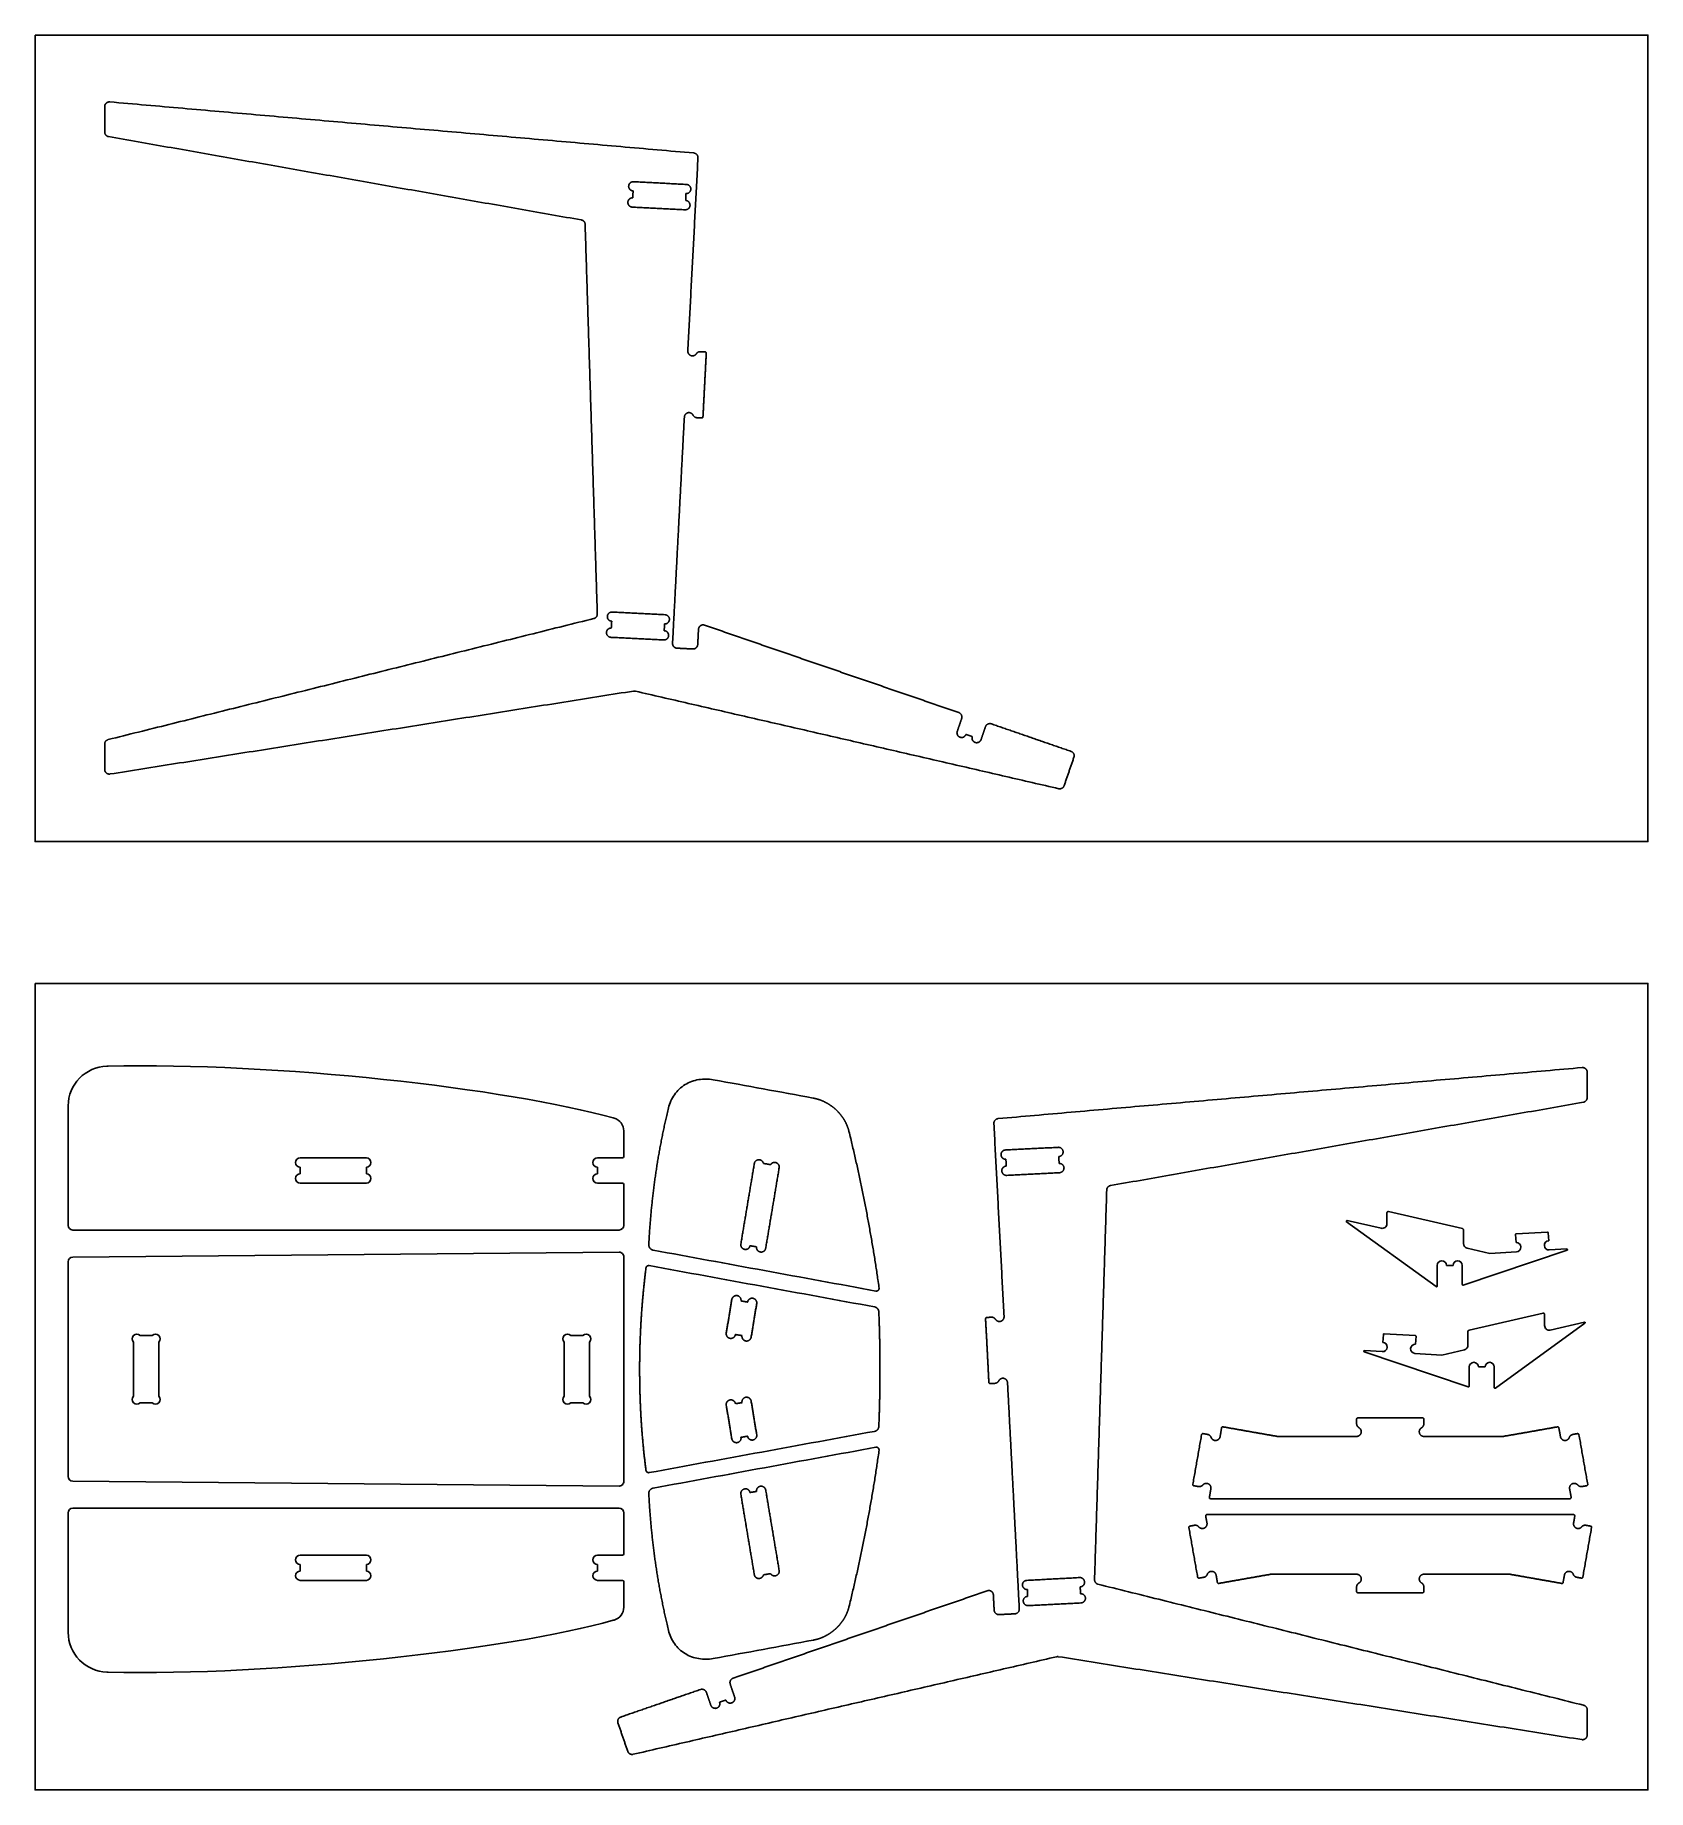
# Model space of a CAD drawing. Header units: millimetres. Extents: x 0 to 1219, y 103 to 1430.
import ezdxf

# ---------------------------------------------------------------- set-up
doc = ezdxf.new("R2010")
doc.units = ezdxf.units.MM
doc.header["$MEASUREMENT"] = 0
for name, color, linetype, true_color in [('pockets', 5, 'Continuous', 0x0000ff), ('profile', 7, 'Continuous', 0x007f00), ('sheet', 7, 'Continuous', 0x000000)]:
    doc.layers.add(name, color=color, linetype=linetype, true_color=true_color)

msp = doc.modelspace()

# ---------------------------------------------------------------- linework, layer by layer
at = {"layer": 'pockets'}
for p, q in [((250.4, 581.1, -19.1), (200.4, 581.1, -19)), ((200.4, 574.1, -19), (200.4, 569.1, -19)), ((250.4, 569.1, -19.1), (250.4, 574.1, -19.1)), ((200.4, 562.1, -19), (250.4, 562.1, -19)), ((74.4, 441.9), (74.4, 401)), ((88.5, 446.9), (79.4, 446.9)), ((93.5, 401), (93.5, 441.9)), ((400, 441.9), (400, 401)), ((414.1, 446.9), (405, 446.9)), ((419.1, 401), (419.1, 441.9)), ((79.4, 396), (88.5, 396)), ((405, 396), (414.1, 396)), ((200.4, 280.8, -19), (250.4, 280.8, -19)), ((200.4, 268.8, -19), (200.4, 273.8, -19)), ((250.4, 273.8, -19.1), (250.4, 268.8, -19.1)), ((250.4, 261.8, -19.1), (200.4, 261.8, -19))]:
    msp.add_line(p, q, dxfattribs=at)
for centre, start, end in [((200.4, 577.6, -19), 90, 270), ((250.4, 577.6, -19.1), 270, 90), ((200.4, 565.6, -19), 90, 270), ((250.4, 565.6, -19.1), 270, 90), ((76.9, 444.4), 45, 225), ((91, 444.4), 315, 135), ((402.5, 444.4), 45, 225), ((416.6, 444.4), 315, 135), ((76.9, 398.5), 135, 315), ((91, 398.5), 225, 45), ((402.5, 398.5), 135, 315), ((416.6, 398.5), 225, 45), ((200.4, 277.3, -19), 90, 270), ((250.4, 277.3, -19.1), 270, 90), ((200.4, 265.3, -19), 90, 270), ((250.4, 265.3, -19.1), 270, 90)]:
    msp.add_arc(centre, 3.5, start, end, dxfattribs=at)
for points, weights, knots in [([(452.4, 1319), (448.9, 1319.2), (448.7, 1315.7), (448.6, 1312.2), (452.1, 1312)], [1, 0.707106781187, 1, 0.707106781187, 1], [119.431003, 119.431003, 119.431003, 124.92879, 124.92879, 130.426578, 130.426578, 130.426578]), ([(492, 1310), (495.5, 1309.8), (495.7, 1313.3), (495.9, 1316.8), (492.4, 1316.9)], [1, 0.707106781187, 1, 0.707106781187, 1], [68.435429, 68.435429, 68.435429, 73.933216, 73.933216, 79.431003, 79.431003, 79.431003]), ([(451.8, 1306.8), (448.3, 1307), (448.1, 1303.5), (448, 1300), (451.4, 1299.8)], [1, 0.707106781187, 1, 0.707106781187, 1], [0.177743, 0.177743, 0.177743, 5.67553, 5.67553, 11.173318, 11.173318, 11.173318]), ([(491.4, 1297.8), (494.9, 1297.6), (495.1, 1301.1), (495.2, 1304.6), (491.8, 1304.8)], [1, 0.707106781187, 1, 0.707106781187, 1], [51.173318, 51.173318, 51.173318, 56.671105, 56.671105, 62.168892, 62.168892, 62.168892]), ([(435.6, 981.6), (432.1, 981.8), (431.9, 978.3), (431.8, 974.8), (435.3, 974.6)], [1, 0.707106781187, 1, 0.707106781187, 1], [150.683818, 150.683818, 150.683818, 156.181606, 156.181606, 161.679393, 161.679393, 161.679393]), ([(436.2, 993.7), (432.7, 993.9), (432.6, 990.4), (432.4, 986.9), (435.9, 986.8)], [1, 0.707106781187, 1, 0.707106781187, 1], [134.512176, 134.512176, 134.512176, 140.009963, 140.009963, 145.507751, 145.507751, 145.507751]), ([(475.8, 984.7), (479.3, 984.5), (479.5, 988), (479.7, 991.5), (476.2, 991.7)], [1, 0.707106781187, 1, 0.707106781187, 1], [217.851035, 217.851035, 217.851035, 223.348822, 223.348822, 228.846609, 228.846609, 228.846609]), ([(475.2, 972.6), (478.7, 972.4), (478.9, 975.9), (479.1, 979.4), (475.6, 979.6)], [1, 0.707106781187, 1, 0.707106781187, 1], [201.679393, 201.679393, 201.679393, 207.17718, 207.17718, 212.674967, 212.674967, 212.674967]), ([(733.9, 580.1), (730.4, 579.9), (730.2, 583.4), (730, 586.9), (733.5, 587.1)], [1, 0.707106781187, 1, 0.707106781187, 1], [68.435429, 68.435429, 68.435429, 73.933216, 73.933216, 79.431003, 79.431003, 79.431003]), ([(773.5, 589.1), (777, 589.3), (777.1, 585.8), (777.3, 582.3), (773.8, 582.1)], [1, 0.707106781187, 1, 0.707106781187, 1], [119.431003, 119.431003, 119.431003, 124.92879, 124.92879, 130.426578, 130.426578, 130.426578]), ([(550.6, 576.9, 0), (550, 579.8, 0), (547.1, 579.7, 0), (544.1, 579.7, 0), (543.7, 576.8, 0)], [1, 0.769074570577, 1, 0.769074570577, 1], [434.387179, 434.387179, 434.387179, 439.241009, 439.241009, 444.094839, 444.094839, 444.094839]), ([(562.5, 573.7, 0), (562.9, 576.5, 0), (560.2, 577.5, 0), (557.5, 578.5, 0), (556, 576, 0)], [1, 0.769074570577, 1, 0.769074570577, 1], [419.160921, 419.160921, 419.160921, 424.014751, 424.014751, 428.868582, 428.868582, 428.868582]), ([(734.5, 567.9), (731, 567.7), (730.8, 571.2), (730.6, 574.7), (734.1, 574.9)], [1, 0.707106781187, 1, 0.707106781187, 1], [51.173318, 51.173318, 51.173318, 56.671105, 56.671105, 62.168892, 62.168892, 62.168892]), ([(774.1, 576.9), (777.6, 577.1), (777.8, 573.6), (777.9, 570.1), (774.4, 569.9)], [1, 0.707106781187, 1, 0.707106781187, 1], [0.177743, 0.177743, 0.177743, 5.67553, 5.67553, 11.173318, 11.173318, 11.173318]), ([(533.5, 516, 0), (533, 512.6, 0), (536.4, 512, 0), (539.8, 511.3, 0), (540.4, 514.7, 0)], [1, 0.711619790379, 1, 0.711619790379, 1], [503.757991, 503.757991, 503.757991, 509.210958, 509.210958, 514.663924, 514.663924, 514.663924]), ([(545.4, 513.9, 0), (544.9, 510.5, 0), (548.3, 510, 0), (551.7, 509.4, 0), (552.3, 512.8, 0)], [1, 0.711619790379, 1, 0.711619790379, 1], [519.71622, 519.71622, 519.71622, 525.169187, 525.169187, 530.622154, 530.622154, 530.622154]), ([(526.7, 474.1), (527.3, 477.6), (530.8, 477), (534.2, 476.4), (533.6, 473)], [1, 0.707106781187, 1, 0.707106781187, 1], [4874.072435, 4874.072435, 4874.072435, 4879.570222, 4879.570222, 4885.06801, 4885.06801, 4885.06801]), ([(538.6, 472.1), (539.2, 475.6), (542.6, 475), (546.1, 474.4), (545.5, 471)], [1, 0.707106781187, 1, 0.707106781187, 1], [4890.118211, 4890.118211, 4890.118211, 4895.615999, 4895.615999, 4901.113786, 4901.113786, 4901.113786]), ([(529.4, 447.6), (528.8, 444.2), (525.4, 444.7), (521.9, 445.3), (522.5, 448.8)], [1, 0.707106781187, 1, 0.707106781187, 1], [4837.917783, 4837.917783, 4837.917783, 4843.41557, 4843.41557, 4848.913357, 4848.913357, 4848.913357]), ([(541.3, 445.6), (540.7, 442.2), (537.3, 442.7), (533.8, 443.3), (534.4, 446.8)], [1, 0.707106781187, 1, 0.707106781187, 1], [4821.872007, 4821.872007, 4821.872007, 4827.369794, 4827.369794, 4832.867581, 4832.867581, 4832.867581]), ([(522.5, 394.1), (521.9, 397.6), (525.4, 398.2), (528.8, 398.7), (529.4, 395.3)], [1, 0.707106781187, 1, 0.707106781187, 1], [-4640.111642, -4640.111642, -4640.111642, -4634.613855, -4634.613855, -4629.116068, -4629.116068, -4629.116068]), ([(534.4, 396.1), (533.8, 399.6), (537.3, 400.2), (540.7, 400.7), (541.3, 397.3)], [1, 0.707106781187, 1, 0.707106781187, 1], [-4624.065866, -4624.065866, -4624.065866, -4618.568079, -4618.568079, -4613.070291, -4613.070291, -4613.070291]), ([(545.5, 371.9), (546.1, 368.5), (542.6, 367.9), (539.2, 367.3), (538.6, 370.8)], [1, 0.707106781187, 1, 0.707106781187, 1], [-4692.312071, -4692.312071, -4692.312071, -4686.814283, -4686.814283, -4681.316496, -4681.316496, -4681.316496]), ([(533.6, 369.9), (534.2, 366.5), (530.8, 365.9), (527.3, 365.3), (526.7, 368.8)], [1, 0.707106781187, 1, 0.707106781187, 1], [-4676.266295, -4676.266295, -4676.266295, -4670.768507, -4670.768507, -4665.27072, -4665.27072, -4665.27072]), ([(545.4, 329, 0), (544.9, 332.4, 0), (548.3, 332.9, 0), (551.7, 333.5, 0), (552.3, 330.1, 0)], [1, 0.711619790379, 1, 0.711619790379, 1], [519.71622, 519.71622, 519.71622, 525.169187, 525.169187, 530.622154, 530.622154, 530.622154]), ([(533.5, 326.9, 0), (533, 330.3, 0), (536.4, 330.9, 0), (539.8, 331.6, 0), (540.4, 328.2, 0)], [1, 0.711619790379, 1, 0.711619790379, 1], [503.757991, 503.757991, 503.757991, 509.210958, 509.210958, 514.663924, 514.663924, 514.663924]), ([(550.6, 266, 0), (550, 263.1, 0), (547.1, 263.2, 0), (544.1, 263.2, 0), (543.7, 266.1, 0)], [1, 0.769074570577, 1, 0.769074570577, 1], [434.387179, 434.387179, 434.387179, 439.241009, 439.241009, 444.094839, 444.094839, 444.094839]), ([(562.5, 269.2, 0), (562.9, 266.4, 0), (560.2, 265.4, 0), (557.5, 264.4, 0), (556, 266.9, 0)], [1, 0.769074570577, 1, 0.769074570577, 1], [419.160921, 419.160921, 419.160921, 424.014751, 424.014751, 428.868582, 428.868582, 428.868582]), ([(750.1, 254.8), (746.6, 254.7), (746.4, 258.2), (746.2, 261.6), (749.7, 261.8)], [1, 0.707106781187, 1, 0.707106781187, 1], [217.851035, 217.851035, 217.851035, 223.348822, 223.348822, 228.846609, 228.846609, 228.846609]), ([(789.7, 263.9), (793.2, 264), (793.3, 260.5), (793.5, 257), (790, 256.9)], [1, 0.707106781187, 1, 0.707106781187, 1], [134.512176, 134.512176, 134.512176, 140.009963, 140.009963, 145.507751, 145.507751, 145.507751]), ([(750.7, 242.7), (747.2, 242.5), (747, 246), (746.8, 249.5), (750.3, 249.7)], [1, 0.707106781187, 1, 0.707106781187, 1], [201.679393, 201.679393, 201.679393, 207.17718, 207.17718, 212.674967, 212.674967, 212.674967]), ([(790.3, 251.7), (793.8, 251.9), (794, 248.4), (794.1, 244.9), (790.6, 244.7)], [1, 0.707106781187, 1, 0.707106781187, 1], [150.683818, 150.683818, 150.683818, 156.181606, 156.181606, 161.679393, 161.679393, 161.679393])]:
    msp.add_rational_spline(points, weights, degree=2, knots=knots, dxfattribs=at)
for points in [[(492.4, 1316.9), (472.4, 1318), (452.4, 1319)], [(452.1, 1312), (451.9, 1309.4), (451.8, 1306.8)], [(491.8, 1304.8), (491.9, 1307.4), (492, 1310)], [(451.4, 1299.8), (471.4, 1298.8), (491.4, 1297.8)], [(435.9, 986.8), (435.7, 984.2), (435.6, 981.6)], [(476.2, 991.7), (456.2, 992.7), (436.2, 993.7)], [(475.6, 979.6), (475.7, 982.1), (475.8, 984.7)], [(435.3, 974.6), (455.2, 973.6), (475.2, 972.6)], [(733.5, 587.1), (753.5, 588.1), (773.5, 589.1)], [(543.7, 576.8, 0), (538.6, 546.4, 0), (533.5, 516, 0)], [(556, 576, 0), (553.3, 576.5, 0), (550.6, 576.9, 0)], [(552.3, 512.8, 0), (557.4, 543.2, 0), (562.5, 573.7, 0)], [(734.1, 574.9), (734, 577.5), (733.9, 580.1)], [(773.8, 582.1), (774, 579.5), (774.1, 576.9)], [(774.4, 569.9), (754.5, 568.9), (734.5, 567.9)], [(540.4, 514.7, 0), (542.9, 514.3, 0), (545.4, 513.9, 0)], [(522.5, 448.8), (524.6, 461.4), (526.7, 474.1)], [(533.6, 473), (536.1, 472.6), (538.6, 472.1)], [(545.5, 471), (543.4, 458.3), (541.3, 445.6)], [(534.4, 446.8), (531.9, 447.2), (529.4, 447.6)], [(526.7, 368.8), (524.6, 381.5), (522.5, 394.1)], [(529.4, 395.3), (531.9, 395.7), (534.4, 396.1)], [(541.3, 397.3), (543.4, 384.6), (545.5, 371.9)], [(538.6, 370.8), (536.1, 370.3), (533.6, 369.9)], [(543.7, 266.1, 0), (538.6, 296.5, 0), (533.5, 326.9, 0)], [(540.4, 328.2, 0), (542.9, 328.6, 0), (545.4, 329, 0)], [(552.3, 330.1, 0), (557.4, 299.6, 0), (562.5, 269.2, 0)], [(556, 266.9, 0), (553.3, 266.4, 0), (550.6, 266, 0)], [(749.7, 261.8), (769.7, 262.8), (789.7, 263.9)], [(750.3, 249.7), (750.2, 252.2), (750.1, 254.8)], [(790, 256.9), (790.2, 254.3), (790.3, 251.7)], [(790.6, 244.7), (770.7, 243.7), (750.7, 242.7)]]:
    msp.add_open_spline(points, degree=2, dxfattribs=at)
at = {"layer": 'profile'}
for p, q in [((54.3, 650.4), (55.2, 650.5)), ((25, 530.1), (25, 620.4)), ((436.9, 611.3), (437.7, 611.1)), ((445, 601.5), (445, 582.1)), ((444, 581.1), (425.2, 581.1)), ((425.2, 574.1), (425.2, 569.1)), ((425.2, 562.1), (444, 562.1)), ((445, 561.1), (445, 530.1)), ((1059.1, 483.8, 0), (991.4, 532.9, 0)), ((991.8, 533.8, 0), (1017.6, 527.9, 0)), ((1021.9, 531.3, 0), (1021.9, 539.6, 0)), ((1023.1, 540.6, 0), (1079.1, 527.7, 0)), ((441.5, 526.6), (28.5, 526.6)), ((1079.8, 526.7, 0), (1079.8, 516.3, 0)), ((1119.5, 517.1, 0), (1119.2, 523.1, 0)), ((1119.6, 523.7, 0), (1143.3, 525, 0)), ((1143.8, 524.6, 0), (1144.2, 518.5, 0)), ((1158.2, 511.4, 0), (1079.6, 484.9, 0)), ((1082.5, 512.9, 0), (1099.6, 508.9, 0)), ((1099.6, 508.9, 0), (1119.9, 510.1, 0)), ((1144.6, 511.6, 0), (1158, 512.3, 0)), ((1059.9, 499.9, 0), (1059.9, 484.2, 0)), ((1071.9, 499.9, 0), (1066.9, 499.9, 0)), ((1078.9, 485.4, 0), (1078.9, 499.9, 0)), ((1139.9, 463.8), (1084, 450.9)), ((1103.9, 407), (1171.6, 456.1)), ((1141.1, 454.4), (1141.1, 462.8)), ((1171.2, 457), (1145.4, 451)), ((1019.2, 447.7, 0), (1018.8, 441.7, 0)), ((1043.4, 446.8), (1019.7, 448.2)), ((1043.5, 440.3), (1043.9, 446.3)), ((1083.2, 449.9), (1083.2, 439.5)), ((1004.8, 434.5), (1083.4, 408.1)), ((1018.4, 434.7, 0), (1005, 435.5, 0)), ((1063.4, 432.1), (1043.1, 433.3)), ((1080.5, 436), (1063.4, 432.1)), ((1084.1, 408.5), (1084.1, 423.1)), ((1091.1, 423.1), (1096.1, 423.1)), ((1103.1, 423.1), (1103.1, 407.4)), ((25, 312.8), (25, 222.5)), ((441.5, 316.3), (28.5, 316.3)), ((445, 281.8), (445, 312.8)), ((425.2, 280.8), (444, 280.8)), ((425.2, 268.8), (425.2, 273.8)), ((444, 261.8), (425.2, 261.8)), ((445, 241.4), (445, 260.8)), ((436.9, 231.6), (437.7, 231.8)), ((54.3, 192.5), (55.2, 192.4))]:
    msp.add_line(p, q, dxfattribs=at)
for points in [[(28.5, 506.1), (441.5, 509.8)], [(445, 506.3), (445, 336.6)], [(25, 340.3), (25, 502.6)], [(441.5, 333.1), (28.5, 336.8)]]:
    msp.add_lwpolyline(points, dxfattribs=at)
for centre, radius, start, end in [((55, 620.4), 30, 91.3446, 180), ((435, 601.5), 10, 0, 74.2597), ((425.2, 577.6), 3.5, 90, 180), ((425.2, 577.6), 3.5, 180, 270), ((444, 582.1), 1, 270, 360), ((425.2, 565.6), 3.5, 90, 180), ((425.2, 565.6), 3.5, 180, 270), ((444, 561.1), 1, 360, 90), ((991.7, 533.3, 0), 0.5, 77.0054, 234.067), ((1018.4, 531.3, 0), 3.5, 257.0054, 360), ((1022.9, 539.6, 0), 1, 77.0054, 180), ((28.5, 530.1), 3.5, 180, 270), ((441.5, 530.1), 3.5, 270, 0), ((1078.8, 526.7, 0), 1, 0, 77.0054), ((1119.7, 523.2, 0), 0.5, 93.3293, 183.3294), ((28.5, 502.6), 3.5, 90.5207, 180), ((441.5, 506.3), 3.5, 0, 90.5207), ((1083.3, 516.3, 0), 3.5, 180, 257.0054), ((1119.7, 513.6, 0), 3.5, 273.3294, 93.3294), ((1063.4, 499.9, 0), 3.5, 0, 180), ((1075.4, 499.9, 0), 3.5, 0, 180), ((1059.4, 484.2, 0), 0.5, 234.067, 360), ((1079.4, 485.4, 0), 0.5, 180, 288.6118), ((1140.1, 462.8), 1, 0, 102.9946), ((1144.6, 454.4), 3.5, 180, 282.9946), ((1171.4, 456.5), 0.5, 305.933, 102.9946), ((1043.3, 436.8), 3.5, 86.6706, 266.6706), ((1043.4, 446.3), 0.5, 356.6706, 86.6707), ((1079.7, 439.5), 3.5, 282.9946, 0), ((1084.2, 449.9), 1, 102.9946, 180), ((1087.6, 423.1), 3.5, 0, 180), ((1099.6, 423.1), 3.5, 360, 180), ((1083.6, 408.5), 0.5, 251.3882, 360), ((1103.6, 407.4), 0.5, 180, 305.933), ((28.5, 340.3), 3.5, 180, 269.4793), ((441.5, 336.6), 3.5, 269.4793, 0), ((28.5, 312.8), 3.5, 90, 180), ((441.5, 312.8), 3.5, 0, 90), ((425.2, 277.3), 3.5, 90, 180), ((444, 281.8), 1, 270, 0), ((425.2, 277.3), 3.5, 180, 270), ((425.2, 265.3), 3.5, 90, 180), ((425.2, 265.3), 3.5, 180, 270), ((444, 260.8), 1, 0, 90), ((435, 241.4), 10, 285.7403, 360), ((55, 222.5), 30, 180, 268.6554)]:
    msp.add_arc(centre, radius, start, end, dxfattribs=at)
at = {"layer": 'profile', "extrusion": (-7.08849e-06, 0.00012185, 1)}
msp.add_arc((1144.4, 515, 0.1), 3.5, 93.3294, 273.3294, dxfattribs=at)
at = {"layer": 'profile', "extrusion": (-7.08834e-06, 0.00012185, 1)}
msp.add_arc((1143.3, 524.5, 0.1), 0.5, 3.3294, 93.3293, dxfattribs=at)
at = {"layer": 'profile', "extrusion": (-0.003284, -0.000639828, 0.999994)}
msp.add_arc((1158.1, 511.8, -4.1), 0.5, 288.6118, 93.3293, dxfattribs=at)
at = {"layer": 'profile', "extrusion": (7.08849e-06, 0.00012185, 1)}
msp.add_arc((1018.6, 438.2, 0.1), 3.5, 266.6706, 86.6706, dxfattribs=at)
at = {"layer": 'profile', "extrusion": (7.08834e-06, 0.00012185, 1)}
msp.add_arc((1019.7, 447.7, 0.1), 0.5, 86.6707, 176.6706, dxfattribs=at)
at = {"layer": 'profile', "extrusion": (0.003284, -0.000639828, 0.999994)}
msp.add_arc((1004.9, 435, 3), 0.5, 86.6707, 251.3882, dxfattribs=at)
at = {"layer": 'profile'}
for points, weights, degree, knots in [([(52.6, 1375.8), (52.6, 1377.4), (53.8, 1378.4), (54.9, 1379.4), (56.4, 1379.3)], [1, 0.915311479119, 1, 0.915311479119, 1], 2, [13937.19609, 13937.19609, 13937.19609, 13940.0977, 13940.0977, 13942.999309, 13942.999309, 13942.999309]), ([(493.4, 1191), (493.3, 1188.4), (495.9, 1187.5), (498.4, 1186.7), (499.9, 1189)], [1, 0.793353340291, 1, 0.793353340291, 1], 2, [14447.083253, 14447.083253, 14447.083253, 14451.664742, 14451.664742, 14456.246232, 14456.246232, 14456.246232]), ([(497.4, 1142.5), (496.2, 1144.9), (493.6, 1144.4), (491, 1143.8), (490.8, 1141.1)], [1, 0.793353340291, 1, 0.793353340291, 1], 2, [14544.52835, 14544.52835, 14544.52835, 14549.10984, 14549.10984, 14553.691329, 14553.691329, 14553.691329]), ([(501.5, 980.7), (501.6, 982.4), (503, 983.4), (504.5, 984.4), (506.1, 983.8)], [1, 0.894934361602, 1, 0.894934361602, 1], 2, [14831.212117, 14831.212117, 14831.212117, 14834.449703, 14834.449703, 14837.687288, 14837.687288, 14837.687288]), ([(697.1, 903.5), (696.6, 902.1), (697.3, 900.8), (697.9, 899.5), (699.3, 899.1), (700.6, 898.6), (701.9, 899.2), (703.2, 899.9), (703.7, 901.2)], [1, 0.923879517716, 1, 0.923879517716, 1, 0.923879517716, 1, 0.923879517716, 1], 2, [15141.582763, 15141.582763, 15141.582763, 15144.331657, 15144.331657, 15147.080551, 15147.080551, 15149.829445, 15149.829445, 15152.578339, 15152.578339, 15152.578339]), ([(708.5, 899.6), (708, 898.2), (708.6, 896.9), (709.3, 895.6), (710.7, 895.1), (712, 894.7), (713.3, 895.3), (714.6, 895.9), (715.1, 897.3)], [1, 0.923879517716, 1, 0.923879517716, 1, 0.923879517716, 1, 0.923879517716, 1], 2, [15157.628339, 15157.628339, 15157.628339, 15160.377232, 15160.377232, 15163.126126, 15163.126126, 15165.87502, 15165.87502, 15168.623914, 15168.623914, 15168.623914]), ([(56.7, 871.3), (55.1, 871), (53.8, 872.1), (52.6, 873.1), (52.6, 874.7)], [1, 0.908143173825, 1, 0.908143173825, 1], 2, [12590.568342, 12590.568342, 12590.568342, 12593.592125, 12593.592125, 12596.615908, 12596.615908, 12596.615908]), ([(1173.3, 645.9), (1173.3, 647.5), (1172.1, 648.5), (1171, 649.5), (1169.5, 649.4)], [1, 0.915311479119, 1, 0.915311479119, 1], 2, [13937.19609, 13937.19609, 13937.19609, 13940.0977, 13940.0977, 13942.999309, 13942.999309, 13942.999309]), ([(588.2, 626.3), (591.4, 625.7), (594.5, 624.7), (597.5, 623.1), (600.4, 621.6), (603.1, 619.7), (605.5, 617.5), (607.9, 615.2), (610, 612.6), (611.7, 609.8), (613.4, 606.9), (614.6, 603.8), (615.4, 600.6), (624.9, 561.7), (632.5, 522.4), (638, 482.7), (638, 482.1), (637.8, 481.5), (637.4, 481), (636.9, 480.6), (636.3, 480.4), (635.6, 480.5)], [1, 1, 1, 1, 1, 1, 1, 1, 1, 1, 1, 1, 1, 1, 1, 1, 0.926935050722, 0.926935050722, 1, 0.926935050722, 0.926935050722, 1], 3, [1128.659798, 1128.659798, 1128.659798, 1128.659798, 1138.587323, 1138.587323, 1138.587323, 1148.51207, 1148.51207, 1148.51207, 1158.437648, 1158.437648, 1158.437648, 1168.366291, 1168.366291, 1168.366291, 1288.582968, 1288.582968, 1288.582968, 1290.473238, 1290.473238, 1290.473238, 1292.363508, 1292.363508, 1292.363508, 1292.363508]), ([(467.2, 511.4), (465.1, 511.8), (463.8, 513.5), (463.9, 515.6), (465.6, 548.7), (470.1, 581.7), (477.7, 614.3)], [1, 0.834307557345, 0.834307557345, 1, 1, 1, 1], 3, [896.614257, 896.614257, 896.614257, 896.614257, 902.378434, 902.378434, 902.378434, 1002.670869, 1002.670869, 1002.670869, 1002.670869]), ([(464.2, 499.7), (463.6, 499.8), (463.1, 499.6), (462.6, 499.3), (462.2, 499), (461.9, 498.5), (461.8, 497.9), (458.6, 472.7), (457, 447.2), (457, 421.4), (457, 395.9), (458.5, 370.3), (461.8, 345), (461.9, 344.4), (462.2, 343.9), (462.6, 343.6), (463.1, 343.3), (463.6, 343.1), (464.2, 343.2)], [1, 0.945896871432, 0.945896871432, 1, 0.945896871432, 0.945896871432, 1, 1, 1, 1, 1, 1, 1, 0.945896901595, 0.945896901595, 1, 0.945896901595, 0.945896901595, 1], 3, [600.618297, 600.618297, 600.618297, 600.618297, 602.240904, 602.240904, 602.240904, 603.863512, 603.863512, 603.863512, 680.827175, 680.827175, 680.827175, 758.354068, 758.354068, 758.354068, 759.976675, 759.976675, 759.976675, 761.599282, 761.599282, 761.599282, 761.599282]), ([(634.5, 374.4), (636.5, 374.7), (637.7, 376.2), (637.8, 378.1), (638.4, 392.5), (638.7, 407), (638.7, 421.4), (638.7, 435.9), (638.4, 450.3), (637.8, 464.8), (637.7, 466.7), (636.5, 468.2), (634.5, 468.5)], [1, 0.854254535651, 0.854254535651, 1, 1, 1, 1, 1, 1, 1, 0.854254535633, 0.854254535633, 1], 3, [459.744409, 459.744409, 459.744409, 459.744409, 465.135764, 465.135764, 465.135764, 508.431224, 508.431224, 508.431224, 551.927779, 551.927779, 551.927779, 557.319133, 557.319133, 557.319133, 557.319133]), ([(732.5, 461.2), (732.6, 458.5), (730, 457.6), (727.5, 456.8), (726, 459.1)], [1, 0.793353340291, 1, 0.793353340291, 1], 2, [14447.083253, 14447.083253, 14447.083253, 14451.664742, 14451.664742, 14456.246232, 14456.246232, 14456.246232]), ([(728.5, 412.6), (729.7, 415), (732.3, 414.5), (734.9, 413.9), (735.1, 411.2)], [1, 0.793353340291, 1, 0.793353340291, 1], 2, [14544.52835, 14544.52835, 14544.52835, 14549.10984, 14549.10984, 14553.691329, 14553.691329, 14553.691329]), ([(1000.8, 377.1), (1003.1, 375.8), (1002.4, 373.2), (1001.7, 370.6), (999, 370.6)], [1, 0.793353340291, 1, 0.793353340291, 1], 2, [940.689364, 940.689364, 940.689364, 945.270853, 945.270853, 949.852343, 949.852343, 949.852343]), ([(1049.8, 370.6), (1047.2, 370.6), (1046.5, 373.2), (1045.8, 375.8), (1048.1, 377.1)], [1, 0.793353340291, 1, 0.793353340291, 1], 2, [865.362586, 865.362586, 865.362586, 869.944075, 869.944075, 874.525564, 874.525564, 874.525564]), ([(588.2, 216.6), (591.4, 217.2), (594.5, 218.2), (597.5, 219.8), (600.4, 221.3), (603.1, 223.2), (605.5, 225.4), (607.9, 227.7), (610, 230.3), (611.7, 233.1), (613.4, 236), (614.6, 239.1), (615.4, 242.3), (624.9, 281.2), (632.5, 320.5), (638, 360.2), (638, 360.8), (637.8, 361.4), (637.4, 361.9), (636.9, 362.3), (636.3, 362.5), (635.6, 362.4)], [1, 1, 1, 1, 1, 1, 1, 1, 1, 1, 1, 1, 1, 1, 1, 1, 0.926935050722, 0.926935050722, 1, 0.926935050722, 0.926935050722, 1], 3, [1128.659798, 1128.659798, 1128.659798, 1128.659798, 1138.587323, 1138.587323, 1138.587323, 1148.51207, 1148.51207, 1148.51207, 1158.437648, 1158.437648, 1158.437648, 1168.366291, 1168.366291, 1168.366291, 1288.582968, 1288.582968, 1288.582968, 1290.473238, 1290.473238, 1290.473238, 1292.363508, 1292.363508, 1292.363508, 1292.363508]), ([(895.8, 370.4), (895.3, 367.8), (892.6, 367.5), (890, 367.3), (889, 369.8)], [1, 0.793353340291, 1, 0.79335338956, 0.999999901463], 2, [1059.643038, 1059.643038, 1059.643038, 1064.224528, 1064.224528, 1068.806017, 1068.806017, 1068.806017]), ([(1159.8, 369.8), (1158.9, 367.3), (1156.2, 367.5), (1153.6, 367.8), (1153.1, 370.4)], [1, 0.793353340291, 1, 0.793353340291, 1], 2, [746.408912, 746.408912, 746.408912, 750.990401, 750.990401, 755.57189, 755.57189, 755.57189]), ([(882.7, 333.9), (884.4, 335.9), (886.9, 334.8), (889.3, 333.7), (888.8, 331)], [1, 0.793353340291, 1, 0.793353340291, 1], 2, [1124.153637, 1124.153637, 1124.153637, 1128.735126, 1128.735126, 1133.316615, 1133.316615, 1133.316615]), ([(1160, 331), (1159.6, 333.7), (1162, 334.8), (1164.4, 335.9), (1166.2, 333.9)], [1, 0.793353340291, 1, 0.793353340291, 1], 2, [681.898313, 681.898313, 681.898313, 686.479803, 686.479803, 691.061292, 691.061292, 691.061292]), ([(467.2, 331.5), (465.1, 331.1), (463.8, 329.4), (463.9, 327.3), (465.6, 294.2), (470.1, 261.2), (477.7, 228.6)], [1, 0.834307557345, 0.834307557345, 1, 1, 1, 1], 3, [896.614257, 896.614257, 896.614257, 896.614257, 902.378434, 902.378434, 902.378434, 1002.670869, 1002.670869, 1002.670869, 1002.670869]), ([(887.7, 324.6), (887.6, 324.2), (887.9, 323.8), (888.2, 323.5), (888.7, 323.5)], [1, 0.90633180293, 1, 0.90633180293, 1], 2, [1139.78215, 1139.78215, 1139.78215, 1140.654701, 1140.654701, 1141.527252, 1141.527252, 1141.527252]), ([(1160.2, 323.5), (1160.6, 323.5), (1160.9, 323.8), (1161.2, 324.2), (1161.2, 324.6)], [1, 0.90633180293, 1, 0.90633180293, 1], 2, [1412.993575, 1412.993575, 1412.993575, 1413.866126, 1413.866126, 1414.738677, 1414.738677, 1414.738677]), ([(885.9, 305.1), (886.3, 302.5), (883.9, 301.3), (881.5, 300.2), (879.7, 302.2)], [1, 0.793353340291, 1, 0.793353340291, 1], 2, [1101.995089, 1101.995089, 1101.995089, 1106.576578, 1106.576578, 1111.158067, 1111.158067, 1111.158067]), ([(885.9, 311.5), (885.5, 311.5), (885.2, 311.1), (884.9, 310.8), (884.9, 310.3)], [1, 0.90633180293, 1, 0.906331825262, 0.999999955336], 2, [1094.972158, 1094.972158, 1094.972158, 1095.844709, 1095.844709, 1096.71726, 1096.71726, 1096.71726]), ([(1163.9, 310.3), (1164, 310.8), (1163.7, 311.1), (1163.4, 311.5), (1162.9, 311.5)], [1, 0.90633180293, 1, 0.90633180293, 1], 2, [816.211803, 816.211803, 816.211803, 817.084354, 817.084354, 817.956905, 817.956905, 817.956905]), ([(1169.1, 302.2), (1167.4, 300.2), (1165, 301.3), (1162.6, 302.5), (1163, 305.1)], [0.999999901463, 0.79335338956, 1, 0.793353340291, 1], 2, [801.770996, 801.770996, 801.770996, 806.352484, 806.352484, 810.933974, 810.933974, 810.933974]), ([(886.1, 266.3), (887, 268.8), (889.7, 268.6), (892.3, 268.4), (892.8, 265.7)], [1, 0.793353340291, 1, 0.793353340291, 1], 2, [1166.505687, 1166.505687, 1166.505687, 1171.087177, 1171.087177, 1175.668666, 1175.668666, 1175.668666]), ([(999, 266.4), (1001.7, 266.4), (1002.4, 263.8), (1003.1, 261.2), (1000.8, 259.8)], [1, 0.793353340291, 1, 0.793353340291, 1], 2, [1287.431341, 1287.431341, 1287.431341, 1292.01283, 1292.01283, 1296.59432, 1296.59432, 1296.59432]), ([(1048.1, 259.8), (1045.8, 261.2), (1046.5, 263.8), (1047.2, 266.4), (1049.8, 266.4)], [1, 0.793353340291, 1, 0.793353340291, 1], 2, [1362.758119, 1362.758119, 1362.758119, 1367.339608, 1367.339608, 1371.921098, 1371.921098, 1371.921098]), ([(1156.1, 265.7), (1156.5, 268.4), (1159.2, 268.6), (1161.9, 268.8), (1162.8, 266.3)], [1, 0.793353340291, 1, 0.793353340291, 1], 2, [737.260397, 737.260397, 737.260397, 741.841886, 741.841886, 746.423376, 746.423376, 746.423376]), ([(724.4, 250.8), (724.3, 252.5), (722.9, 253.5), (721.4, 254.5), (719.8, 253.9)], [1, 0.894934361602, 1, 0.894934361602, 1], 2, [14831.212117, 14831.212117, 14831.212117, 14834.449703, 14834.449703, 14837.687288, 14837.687288, 14837.687288]), ([(528.8, 173.6), (529.3, 172.2), (528.6, 170.9), (528, 169.6), (526.6, 169.2), (525.3, 168.7), (524, 169.3), (522.7, 170), (522.2, 171.3)], [1, 0.923879517716, 1, 0.923879517716, 1, 0.923879517716, 1, 0.923879517716, 1], 2, [15141.582763, 15141.582763, 15141.582763, 15144.331657, 15144.331657, 15147.080551, 15147.080551, 15149.829445, 15149.829445, 15152.578339, 15152.578339, 15152.578339]), ([(517.4, 169.7), (517.9, 168.3), (517.3, 167), (516.6, 165.7), (515.2, 165.2), (513.9, 164.8), (512.6, 165.4), (511.3, 166), (510.8, 167.4)], [1, 0.923879517716, 1, 0.923879517716, 1, 0.923879517716, 1, 0.923879517716, 1], 2, [15157.628339, 15157.628339, 15157.628339, 15160.377232, 15160.377232, 15163.126126, 15163.126126, 15165.87502, 15165.87502, 15168.623914, 15168.623914, 15168.623914]), ([(1169.2, 141.4), (1170.8, 141.1), (1172, 142.2), (1173.3, 143.2), (1173.3, 144.8)], [1, 0.908143173825, 1, 0.908143173825, 1], 2, [12590.568342, 12590.568342, 12590.568342, 12593.592125, 12593.592125, 12596.615908, 12596.615908, 12596.615908])]:
    msp.add_rational_spline(points, weights, degree=degree, knots=knots, dxfattribs=at)
for points, degree in [([(52.6, 1356.6), (52.6, 1366.2), (52.6, 1375.8)], 2), ([(56.4, 1379.3), (277.2, 1360), (497.9, 1340.7)], 2), ([(412.9, 1290.1), (234.2, 1321.6), (55.5, 1353.1)], 2), ([(501.1, 1337), (497.3, 1264), (493.4, 1191)], 2), ([(425, 992.3), (420.4, 1139.6), (415.8, 1286.8)], 2), ([(503, 1190.5), (504.7, 1190.5), (506.4, 1190.4)], 2), ([(507.4, 1189.3), (506.1, 1165.4), (504.9, 1141.4)], 2), ([(490.8, 1141.1), (486.3, 1055.6), (481.9, 970.1)], 2), ([(503.8, 1140.4), (502.1, 1140.5), (500.4, 1140.6)], 2), ([(55.3, 897.3), (238.8, 943.1), (422.4, 988.8)], 2), ([(506.1, 983.8), (602.2, 950.7), (698.3, 917.7)], 2), ([(500.9, 969.1), (501.2, 974.9), (501.5, 980.7)], 2), ([(485.2, 966.4), (491.2, 966.1), (497.2, 965.8)], 2), ([(452.4, 934), (254.5, 902.6), (56.7, 871.3)], 2), ([(773.8, 860.2), (613.8, 897.1), (453.8, 933.9)], 2), ([(700.4, 913.2), (698.8, 908.4), (697.1, 903.5)], 2), ([(715.1, 897.3), (716.8, 902.2), (718.4, 907)], 2), ([(722.9, 909.2), (753, 898.8), (783.1, 888.4)], 2), ([(52.6, 874.7), (52.6, 884.3), (52.6, 893.9)], 2), ([(703.7, 901.2), (706.1, 900.4), (708.5, 899.6)], 2), ([(785.3, 884), (781.6, 873.2), (777.9, 862.5)], 2), ([(55.2, 650.5), (181.2, 653.4), (357.2, 633.8), (436.9, 611.3)], 3), ([(512.7, 640.2), (537.8, 635.6), (563, 631), (588.2, 626.3)], 3), ([(1169.5, 649.4), (948.7, 630.1), (728, 610.8)], 2), ([(1173.3, 626.7), (1173.3, 636.3), (1173.3, 645.9)], 2), ([(477.7, 614.3), (478.1, 615.9), (478.4, 617.4), (478.8, 618.9)], 3), ([(813, 560.2), (991.7, 591.7), (1170.4, 623.2)], 2), ([(724.8, 607.1), (728.6, 534.1), (732.5, 461.2)], 2), ([(800.9, 262.4), (805.5, 409.7), (810.1, 556.9)], 2), ([(635.6, 480.5), (579.5, 490.8), (523.3, 501.1), (467.2, 511.4)], 3), ([(634.5, 468.5), (577.8, 478.9), (521, 489.3), (464.2, 499.7)], 3), ([(718.5, 459.4), (719.8, 435.5), (721, 411.5)], 2), ([(722.9, 460.7), (721.2, 460.6), (719.5, 460.5)], 2), ([(735.1, 411.2), (739.6, 325.7), (744, 240.2)], 2), ([(722.1, 410.5), (723.8, 410.6), (725.5, 410.7)], 2), ([(464.2, 343.2), (521, 353.6), (577.8, 364), (634.5, 374.4)], 3), ([(881.8, 371.9), (878.5, 353.1), (875.2, 334.4)], 2), ([(886.4, 372.1), (884.7, 372.4), (883, 372.7)], 2), ([(896.9, 377), (896.4, 373.7), (895.8, 370.4)], 2), ([(938.5, 370.7), (918.3, 374.2), (898.1, 377.8)], 2), ([(999, 383.6), (999, 381.9), (999, 380.2)], 2), ([(1048.8, 384.6), (1024.4, 384.6), (1000, 384.6)], 2), ([(1049.8, 380.2), (1049.8, 381.9), (1049.8, 383.6)], 2), ([(1150.8, 377.8), (1130.6, 374.2), (1110.4, 370.7)], 2), ([(1153.1, 370.4), (1152.5, 373.7), (1151.9, 377)], 2), ([(1165.9, 372.7), (1164.2, 372.4), (1162.5, 372.1)], 2), ([(1173.7, 334.4), (1170.4, 353.1), (1167.1, 371.9)], 2), ([(635.6, 362.4), (579.5, 352.1), (523.3, 341.8), (467.2, 331.5)], 3), ([(999, 370.6), (969, 370.6), (939.1, 370.6)], 2), ([(1109.8, 370.6), (1079.8, 370.6), (1049.8, 370.6)], 2), ([(876, 333.3), (877.7, 333), (879.4, 332.7)], 2), ([(1169.5, 332.7), (1171.1, 333), (1172.8, 333.3)], 2), ([(888.8, 331), (888.3, 327.8), (887.7, 324.6)], 2), ([(888.7, 323.5), (1024.4, 323.5), (1160.2, 323.5)], 2), ([(1161.2, 324.6), (1160.6, 327.8), (1160, 331)], 2), ([(884.9, 310.3), (885.4, 307.7), (885.9, 305.1)], 2), ([(1162.9, 311.5), (1024.4, 311.5), (885.9, 311.5)], 2), ([(1163, 305.1), (1163.5, 307.7), (1163.9, 310.3)], 2), ([(872.2, 301.7), (875.5, 283), (878.8, 264.3)], 2), ([(876.4, 303.4), (874.8, 303.1), (873.1, 302.8)], 2), ([(1170, 264.3), (1173.3, 283), (1176.6, 301.7)], 2), ([(1175.8, 302.8), (1174.1, 303.1), (1172.4, 303.4)], 2), ([(892.8, 265.7), (893.3, 263), (893.7, 260.3)], 2), ([(894.9, 259.5), (914.2, 262.9), (933.5, 266.3)], 2), ([(934.1, 266.4), (966.6, 266.4), (999, 266.4)], 2), ([(1049.8, 266.4), (1082.3, 266.4), (1114.7, 266.4)], 2), ([(1115.4, 266.3), (1134.7, 262.9), (1154, 259.5)], 2), ([(1155.1, 260.3), (1155.6, 263), (1156.1, 265.7)], 2), ([(719.8, 253.9), (623.7, 220.8), (527.6, 187.8)], 2), ([(1170.6, 167.4), (987.1, 213.2), (803.5, 258.9)], 2), ([(880, 263.5), (881.7, 263.8), (883.4, 264.1)], 2), ([(999, 256.8), (999, 255.1), (999, 253.4)], 2), ([(1000, 252.4), (1024.4, 252.4), (1048.8, 252.4)], 2), ([(1049.8, 253.4), (1049.8, 255.1), (1049.8, 256.8)], 2), ([(1165.5, 264.1), (1167.2, 263.8), (1168.9, 263.5)], 2), ([(725, 239.2), (724.7, 245), (724.4, 250.8)], 2), ([(55.2, 192.4), (181.2, 189.5), (357.2, 209.1), (436.9, 231.6)], 3), ([(477.7, 228.6), (478.1, 227), (478.4, 225.5), (478.8, 224)], 3), ([(740.7, 236.5), (734.7, 236.2), (728.7, 235.9)], 2), ([(512.7, 202.7), (537.8, 207.3), (563, 211.9), (588.2, 216.6)], 3), ([(452.1, 130.3), (612.1, 167.2), (772.1, 204)], 2), ([(773.5, 204.1), (971.3, 172.7), (1169.2, 141.4)], 2), ([(503, 179.3), (472.9, 168.9), (442.8, 158.5)], 2), ([(510.8, 167.4), (509.1, 172.3), (507.5, 177.1)], 2), ([(525.5, 183.3), (527.1, 178.5), (528.8, 173.6)], 2), ([(522.2, 171.3), (519.8, 170.5), (517.4, 169.7)], 2), ([(1173.3, 144.8), (1173.3, 154.4), (1173.3, 164)], 2), ([(440.6, 154.1), (444.3, 143.3), (448, 132.6)], 2)]:
    msp.add_open_spline(points, degree=degree, dxfattribs=at)
for points, weights in [([(55.5, 1353.1), (52.6, 1353.6), (52.6, 1356.6)], [1, 0.766044443119, 1]), ([(497.9, 1340.7), (501.3, 1340.4), (501.1, 1337)], [1, 0.719339800339, 1]), ([(415.8, 1286.8), (415.7, 1289.6), (412.9, 1290.1)], [1, 0.776038546353, 1]), ([(499.9, 1189), (501, 1190.7), (503, 1190.5)], [1, 0.866025403784, 1]), ([(506.4, 1190.4), (507.4, 1190.3), (507.4, 1189.3)], [1, 0.707106781187, 1]), ([(500.4, 1140.6), (498.4, 1140.7), (497.4, 1142.5)], [1, 0.866025403784, 1]), ([(504.9, 1141.4), (504.8, 1140.4), (503.8, 1140.4)], [1, 0.707106781186, 1]), ([(422.4, 988.8), (425.1, 989.5), (425, 992.3)], [1, 0.778250975308, 1]), ([(481.9, 970.1), (481.7, 966.6), (485.2, 966.4)], [1, 0.707106781187, 1]), ([(497.2, 965.8), (500.7, 965.6), (500.9, 969.1)], [1, 0.707106781187, 1]), ([(453.8, 933.9), (453.1, 934.1), (452.4, 934)], [1, 0.981676345361, 1]), ([(698.3, 917.7), (701.6, 916.5), (700.4, 913.2)], [1, 0.707106781186, 1]), ([(718.4, 907), (719.6, 910.3), (722.9, 909.2)], [1, 0.707106781187, 1]), ([(52.6, 893.9), (52.6, 896.6), (55.3, 897.3)], [1, 0.788010753607, 1]), ([(783.1, 888.4), (786.5, 887.3), (785.3, 884)], [1, 0.707106781187, 1]), ([(777.9, 862.5), (776.9, 859.5), (773.8, 860.2)], [1, 0.743317316606, 1]), ([(1170.4, 623.2), (1173.3, 623.7), (1173.3, 626.7)], [1, 0.766044443119, 1]), ([(728, 610.8), (724.6, 610.5), (724.8, 607.1)], [1, 0.719339800339, 1]), ([(810.1, 556.9), (810.2, 559.7), (813, 560.2)], [1, 0.776038546353, 1]), ([(719.5, 460.5), (718.5, 460.4), (718.5, 459.4)], [1, 0.707106781187, 1]), ([(726, 459.1), (724.9, 460.8), (722.9, 460.7)], [1, 0.866025403784, 1]), ([(721, 411.5), (721.1, 410.5), (722.1, 410.5)], [1, 0.707106781186, 1]), ([(725.5, 410.7), (727.5, 410.8), (728.5, 412.6)], [1, 0.866025403784, 1]), ([(883, 372.7), (882, 372.8), (881.8, 371.9)], [1, 0.707106851018, 0.999999860338]), ([(889, 369.8), (888.4, 371.7), (886.4, 372.1)], [1, 0.866025403784, 1]), ([(898.1, 377.8), (897.1, 378), (896.9, 377)], [1, 0.707111838416, 0.99999986034]), ([(1000, 384.6), (999, 384.6), (999, 383.6)], [1, 0.707106781187, 1]), ([(999, 380.2), (999, 378.2), (1000.8, 377.1)], [1, 0.866025403784, 1]), ([(1048.1, 377.1), (1049.8, 378.2), (1049.8, 380.2)], [1, 0.866025403784, 1]), ([(1049.8, 383.6), (1049.8, 384.6), (1048.8, 384.6)], [1, 0.707106781187, 1]), ([(1151.9, 377), (1151.8, 378), (1150.8, 377.8)], [1, 0.707111768586, 1]), ([(1162.5, 372.1), (1160.5, 371.7), (1159.8, 369.8)], [1, 0.866025403784, 1]), ([(1167.1, 371.9), (1166.9, 372.8), (1165.9, 372.7)], [1, 0.707106781187, 1]), ([(939.1, 370.6), (938.8, 370.6), (938.5, 370.7)], [1, 0.996205211673, 1]), ([(1110.4, 370.7), (1110.1, 370.6), (1109.8, 370.6)], [1, 0.996205211673, 1]), ([(875.2, 334.4), (875.1, 333.4), (876, 333.3)], [1, 0.707106781187, 1]), ([(879.4, 332.7), (881.4, 332.3), (882.7, 333.9)], [1, 0.866025403784, 1]), ([(1166.2, 333.9), (1167.5, 332.3), (1169.5, 332.7)], [1, 0.866025403785, 1]), ([(1172.8, 333.3), (1173.8, 333.4), (1173.7, 334.4)], [1, 0.707106781186, 1]), ([(873.1, 302.8), (872.1, 302.7), (872.2, 301.7)], [1, 0.707106781186, 1]), ([(879.7, 302.2), (878.4, 303.8), (876.4, 303.4)], [1, 0.866025435726, 0.999999936116]), ([(1172.4, 303.4), (1170.4, 303.8), (1169.1, 302.2)], [1, 0.866025403784, 1]), ([(1176.6, 301.7), (1176.8, 302.7), (1175.8, 302.8)], [1, 0.707106781187, 1]), ([(883.4, 264.1), (885.4, 264.4), (886.1, 266.3)], [1, 0.866025403785, 1]), ([(933.5, 266.3), (933.8, 266.4), (934.1, 266.4)], [1, 0.996205211672, 1]), ([(1114.7, 266.4), (1115, 266.4), (1115.4, 266.3)], [1, 0.996205211672, 1]), ([(1162.8, 266.3), (1163.5, 264.4), (1165.5, 264.1)], [1, 0.866025403785, 1]), ([(803.5, 258.9), (800.8, 259.6), (800.9, 262.4)], [1, 0.778250975308, 1]), ([(878.8, 264.3), (879, 263.3), (880, 263.5)], [1, 0.707106781186, 1]), ([(893.7, 260.3), (893.9, 259.3), (894.9, 259.5)], [1, 0.707111768585, 1]), ([(1000.8, 259.8), (999, 258.8), (999, 256.8)], [1, 0.866025403784, 1]), ([(999, 253.4), (999, 252.4), (1000, 252.4)], [1, 0.707106781186, 1]), ([(1049.8, 256.8), (1049.8, 258.8), (1048.1, 259.8)], [1, 0.866025403784, 1]), ([(1048.8, 252.4), (1049.8, 252.4), (1049.8, 253.4)], [1, 0.707106781187, 1]), ([(1154, 259.5), (1155, 259.3), (1155.1, 260.3)], [1, 0.707111768585, 1]), ([(1168.9, 263.5), (1169.9, 263.3), (1170, 264.3)], [1, 0.707106781187, 1]), ([(728.7, 235.9), (725.2, 235.7), (725, 239.2)], [1, 0.707106781187, 1]), ([(744, 240.2), (744.2, 236.7), (740.7, 236.5)], [1, 0.707106781187, 1]), ([(772.1, 204), (772.8, 204.2), (773.5, 204.1)], [1, 0.981676345361, 1]), ([(527.6, 187.8), (524.3, 186.6), (525.5, 183.3)], [1, 0.707106781186, 1]), ([(507.5, 177.1), (506.3, 180.4), (503, 179.3)], [1, 0.707106781187, 1]), ([(1173.3, 164), (1173.3, 166.7), (1170.6, 167.4)], [1, 0.788010753607, 1]), ([(442.8, 158.5), (439.4, 157.4), (440.6, 154.1)], [1, 0.707106781187, 1]), ([(448, 132.6), (449, 129.6), (452.1, 130.3)], [1, 0.743317316606, 1])]:
    msp.add_rational_spline(points, weights, degree=2, dxfattribs=at)
for points in [[(478.8, 618.9), (479.6, 622.5), (481.1, 625.9), (483.3, 628.9), (485.5, 632), (488.2, 634.5), (491.4, 636.5), (494.5, 638.4), (498, 639.7), (501.7, 640.3), (505.3, 640.9), (509, 640.9), (512.7, 640.2)], [(478.8, 224), (479.6, 220.4), (481.1, 217), (483.3, 214), (485.5, 210.9), (488.2, 208.4), (491.4, 206.4), (494.5, 204.5), (498, 203.2), (501.7, 202.6), (505.3, 202), (509, 202), (512.7, 202.7)]]:
    msp.add_open_spline(points, degree=3, knots=[1007.343844, 1007.343844, 1007.343844, 1007.343844, 1018.504876, 1018.504876, 1018.504876, 1029.672027, 1029.672027, 1029.672027, 1040.791934, 1040.791934, 1040.791934, 1051.894924, 1051.894924, 1051.894924, 1051.894924], dxfattribs=at)
at = {"layer": 'sheet'}
for points in [[(0, 1429.8), (0, 820.2), (1219.2, 820.2), (1219.2, 1429.8)], [(0, 713), (0, 103.4), (1219.2, 103.4), (1219.2, 713)]]:
    msp.add_lwpolyline(points, close=True, dxfattribs=at)

doc.saveas('drawing.dxf')
